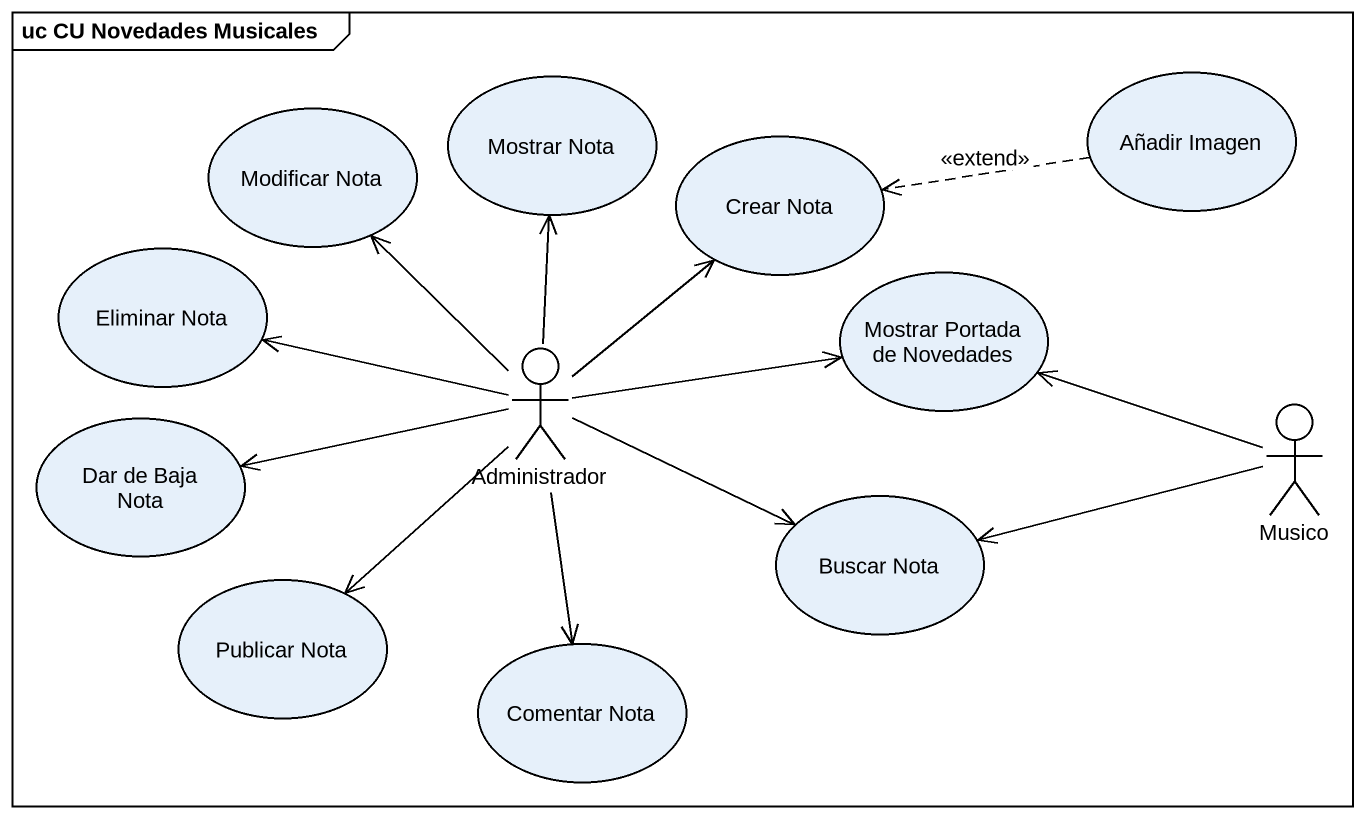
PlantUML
@startuml
mainframe uc CU Novedades Musicales
usecase "Modificar Nota" as Modificar_Nota
usecase "Mostrar Nota" as Mostrar_Nota
usecase "Añadir Imagen" as Añadir_Imagen
usecase "Crear Nota" as Crear_Nota
usecase "Eliminar Nota" as Eliminar_Nota
usecase "Mostrar Portada de Novedades" as Mostrar_Portada_de_Novedades
actor Administrador
usecase "Dar de Baja Nota" as Dar_de_Baja_Nota
actor Musico
usecase "Buscar Nota" as Buscar_Nota
usecase "Publicar Nota" as Publicar_Nota
usecase "Comentar Nota" as Comentar_Nota
Añadir_Imagen .left.> Crear_Nota : <<extend>>
Administrador -up-> Modificar_Nota
Administrador -up-> Mostrar_Nota
Administrador -up-> Crear_Nota
Administrador -left-> Eliminar_Nota
Administrador -right-> Mostrar_Portada_de_Novedades
Administrador -left-> Dar_de_Baja_Nota
Administrador -right-> Buscar_Nota
Administrador --> Publicar_Nota
Administrador --> Comentar_Nota
Musico -left-> Mostrar_Portada_de_Novedades
Musico -left-> Buscar_Nota
@enduml
